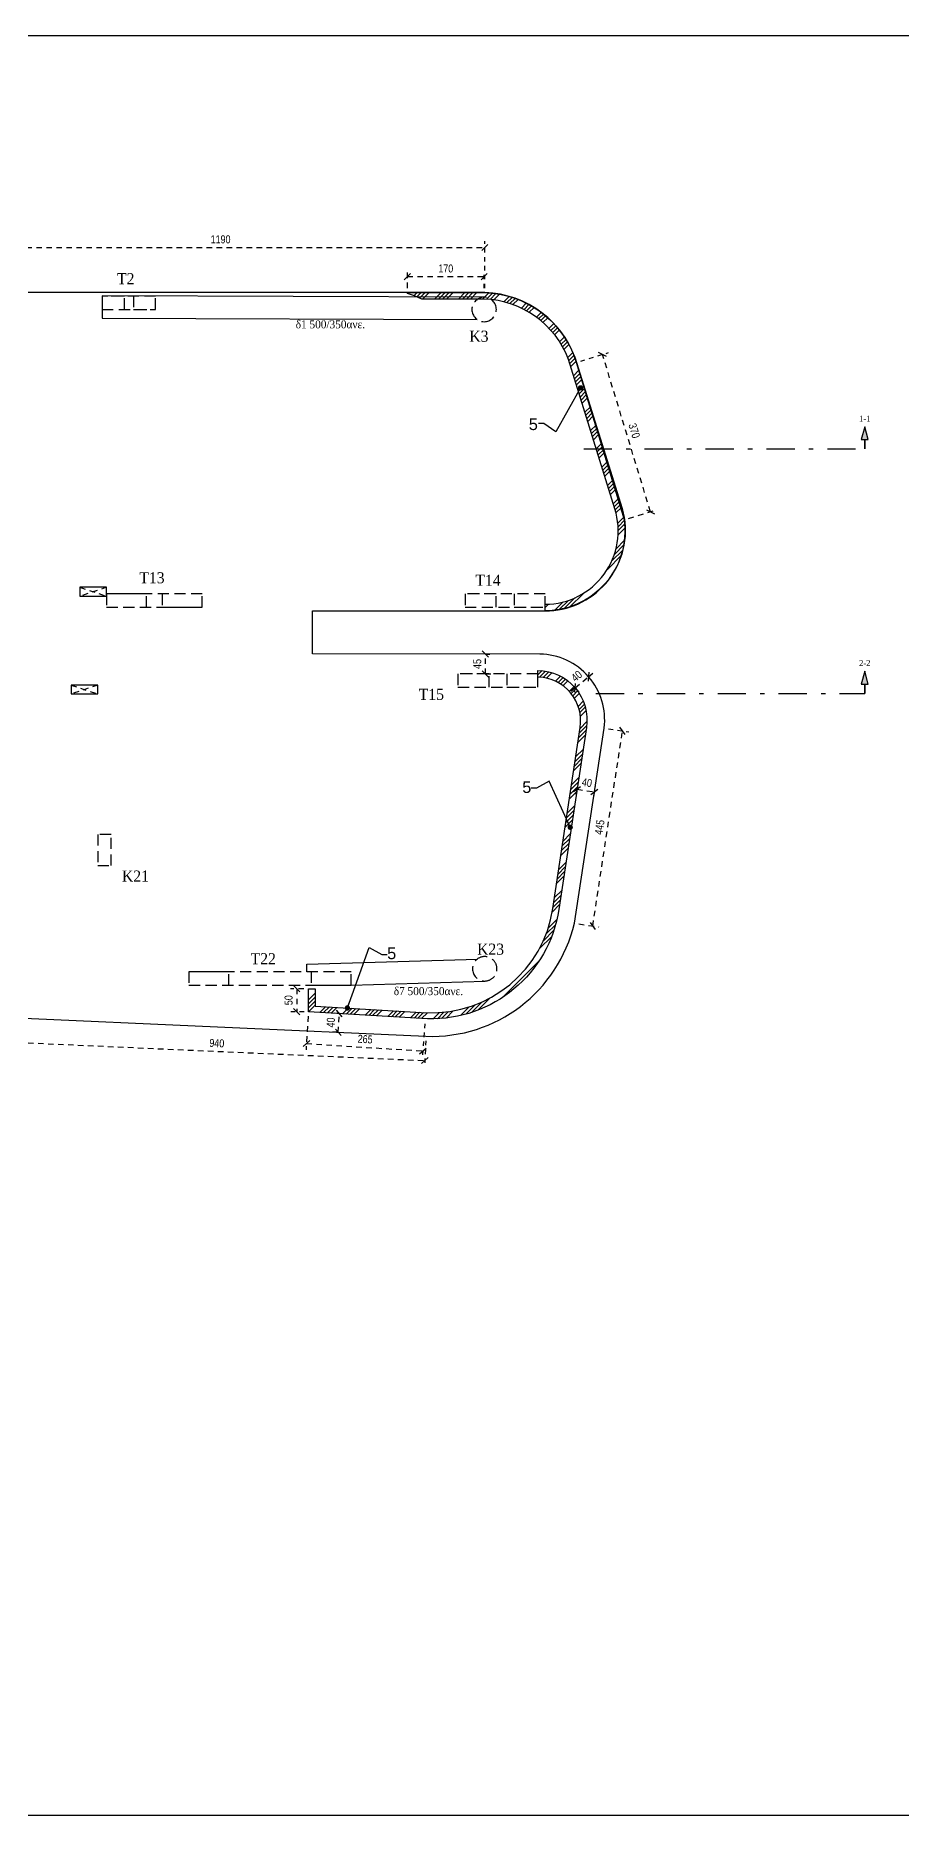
# Model space of a CAD drawing. Header units: millimetres. Extents: x -2171 to 1563, y -1758 to -1505.
# Drawn here: x 425.77 to 445.24, y -1630.29 to -1590.25 of the extents above; entities that cross this region are included whole.
import ezdxf
from ezdxf.enums import TextEntityAlignment as Align

# ---------------------------------------------------------------- set-up
doc = ezdxf.new("R2010")
doc.units = ezdxf.units.MM
doc.header["$PDMODE"] = 32
for name, pattern in [('DASHDOT', [25.4, 12.7, -6.35, 0, -6.35]), ('DASHED2', [0.375, 0.25, -0.125]), ('HIDDEN', [0.375, 0.25, -0.125]), ('HIDDEN2', [0.1875, 0.125, -0.0625])]:
    doc.linetypes.add(name, pattern=pattern)
doc.layers.get('Defpoints').update_dxf_attribs({"color": 6})
for name, color, linetype in [('-S-AKSONES', 50, 'DASHDOT'), ('-S_TEXT', 3, 'Continuous'), ('AM_5', 7, 'Continuous'), ('DIASTASEIS', 7, 'Continuous'), ('Geo_Beam', 7, 'Continuous'), ('Geo_Col', 7, 'Continuous'), ('Geo_Lines', 7, 'Continuous'), ('Geo_Lines_3', 7, 'Continuous'), ('Sect_Line_Symbol', 7, 'Continuous'), ('STITHAIO', 94, 'Continuous'), ('Text_Beam', 7, 'Continuous'), ('Text_Col_-1', 7, 'Continuous')]:
    doc.layers.add(name, color=color, linetype=linetype)
doc.styles.add('1-100', font='arial.ttf', dxfattribs={"width": 0.8})
doc.styles.add('ag', font='arial.ttf', dxfattribs={"height": 0.25})
doc.styles.add('S1TmsNwRmn1088_b_934_161', font='times.ttf', dxfattribs={"width": 0.93362935265248, "height": 0.10875})
doc.styles.add('S1TmsNwRmn11_b_934_161', font='times.ttf', dxfattribs={"width": 0.93362935265248, "height": 0.0010875})
doc.styles.add('S1TmsNwRmn1359_b_934_161', font='times.ttf', dxfattribs={"width": 0.93362935265248, "height": 0.1359375})
doc.dimstyles.new('CHRISTOFOROS', dxfattribs={"dimscale": 0.2, "dimtxt": 0.25, "dimasz": 0.6, "dimexe": 0, "dimexo": 0, "dimgap": 0, "dimtad": 0, "dimdec": 0, "dimlfac": 100, "dimzin": 0, "dimdsep": 46, "dimtxsty": 'ag', "dimblk": 'ARCHTICK', "dimcen": 0, "dimclrd": 256, "dimclre": 256, "dimclrt": 1, "dimaunit": 1, "dimadec": 0, "dimazin": 0, "dimtfac": 1, "dimtdec": 0, "dimtofl": 0, "dimtmove": 0, "dimatfit": 3, "dimfxl": 1, "dimtolj": 1, "dimtzin": 0, "dimlwd": -1, "dimlwe": -1, "dimarcsym": 0})
doc.dimstyles.new('Copy of 1-100', dxfattribs={"dimtxt": 0.18, "dimasz": 0.14, "dimexe": 0.14, "dimexo": 0.1, "dimgap": 0.09, "dimtad": 1, "dimdec": 0, "dimlfac": 100, "dimrnd": 5, "dimzin": 5, "dimdsep": 46, "dimtxsty": '1-100', "dimblk": 'OBLIQUE', "dimcen": 0.09, "dimclrd": 1, "dimclre": 1, "dimclrt": 2, "dimadec": 0, "dimazin": 0, "dimtfac": 1, "dimtdec": 0, "dimtix": 1, "dimtmove": 2, "dimatfit": 3, "dimfxl": 5, "dimfxlon": 1, "dimtolj": 1, "dimtzin": 5, "dimarcsym": 0})
pattern_1 = [(45, (1145.63608983303, 1.60496950574111), (-0.2694076836320746, 0.2694076836320746), []), (45, (1145.72589243303, 1.60496950574111), (-0.2694076836320746, 0.2694076836320746), []), (45, (1145.81569503303, 1.60496950574111), (-0.2694076836320746, 0.2694076836320746), []), (45, (1145.90549783303, 1.60496950574111), (-0.2694076836320746, 0.2694076836320746), [])]

# ---------------------------------------------------------------- blocks, each defined once
blk = doc.blocks.new('_Oblique')
at = {"color": 0, "linetype": 'ByBlock', "lineweight": -2}
blk.add_line((-0.5, -0.5), (0.5, 0.5), dxfattribs=at)
blk = doc.blocks.new('*D1330')
at = {"layer": 'Defpoints', "color": 0, "ltscale": 0.5, "transparency": 16777216}
for p in [(425.1742051038296, -1612.345622340342), (434.5492683429929, -1612.764453736914), (434.5248266118997, -1613.311554017718)]:
    blk.add_point(p, dxfattribs=at)
at = {"layer": 'DIASTASEIS', "color": 1, "linetype": 'HIDDEN', "lineweight": -2, "ltscale": 0.5, "transparency": 16777216}
blk.add_line((425.1697420506627, -1612.445522696479), (425.1435150983027, -1613.032583119739), dxfattribs=at)
at = {"layer": 'DIASTASEIS', "color": 1, "linetype": 'DASHED2', "lineweight": -2, "ltscale": 0.5, "transparency": 16777216}
blk.add_line((425.1497633727363, -1612.892722621146), (434.5248266118997, -1613.311554017718), dxfattribs=at)
at = {"layer": 'DIASTASEIS', "color": 1, "linetype": 'HIDDEN2', "lineweight": -2, "ltscale": 0.5, "transparency": 16777216}
blk.add_line((434.5448052898261, -1612.864354093052), (434.518578337466, -1613.451414516311), dxfattribs=at)
at = {"layer": 'DIASTASEIS', "color": 1, "lineweight": -2, "ltscale": 0.5, "transparency": 16777216, "xscale": 0.14, "yscale": 0.14, "zscale": 0.14}
for p, rotation in [((425.1497633727363, -1612.892722621146), 177.4420092145653), ((434.5248266118997, -1613.311554017718), 357.4420092145654)]:
    blk.add_blockref('_Oblique', p, dxfattribs=dict(at, rotation=rotation))
at = {"layer": 'DIASTASEIS', "color": 2, "ltscale": 0.5, "transparency": 16777216, "insert": (429.8454134260698, -1612.920416436954), "char_height": 0.18, "attachment_point": 5, "rotation": 357.44200921456536, "style": '1-100'}
blk.add_mtext('\\A1;940', dxfattribs=at)
blk = doc.blocks.new('*D1331')
at = {"layer": 'Defpoints', "color": 0, "ltscale": 0.5, "transparency": 16777216}
for p in [(438.5578705861045, -1605.828815612171), (438.969509687557, -1605.891695984198), (437.8867620106604, -1610.222150480709)]:
    blk.add_point(p, dxfattribs=at)
at = {"layer": 'DIASTASEIS', "color": 1, "linetype": 'DASHED2', "lineweight": -2, "ltscale": 0.5, "transparency": 16777216}
blk.add_line((438.2984011121129, -1610.285030852736), (438.969509687557, -1605.891695984198), dxfattribs=at)
at = {"layer": 'DIASTASEIS', "color": 1, "linetype": 'HIDDEN2', "lineweight": -2, "ltscale": 0.5, "transparency": 16777216}
blk.add_line((438.6567238946928, -1605.843916055249), (439.1079043195806, -1605.912836604507), dxfattribs=at)
at = {"layer": 'DIASTASEIS', "color": 1, "linetype": 'HIDDEN', "lineweight": -2, "ltscale": 0.5, "transparency": 16777216}
blk.add_line((437.9856153192487, -1610.237250923787), (438.4367957441365, -1610.306171473045), dxfattribs=at)
at = {"layer": 'DIASTASEIS', "color": 1, "lineweight": -2, "ltscale": 0.5, "transparency": 16777216, "xscale": 0.14, "yscale": 0.14, "zscale": 0.14}
for p, rotation in [((438.969509687557, -1605.891695984198), 81.31486073234846), ((438.2984011121129, -1610.285030852736), 261.3148607323484)]:
    blk.add_blockref('_Oblique', p, dxfattribs=dict(at, rotation=rotation))
at = {"layer": 'DIASTASEIS', "color": 2, "ltscale": 0.5, "transparency": 16777216, "insert": (438.454502255124, -1608.060950861057), "char_height": 0.18, "attachment_point": 5, "rotation": 81.31486073234846, "style": '1-100'}
blk.add_mtext('\\A1;445', dxfattribs=at)
blk = doc.blocks.new('*D1332')
at = {"layer": 'Defpoints', "color": 0, "ltscale": 0.5, "transparency": 16777216}
for p in [(437.9339660303159, -1597.602690911601), (438.5201093029762, -1597.424151579835), (439.0117969093344, -1601.141201516263)]:
    blk.add_point(p, dxfattribs=at)
at = {"layer": 'DIASTASEIS', "color": 1, "linetype": 'HIDDEN2', "lineweight": -2, "ltscale": 0.5, "transparency": 16777216}
blk.add_line((438.0296266922584, -1597.573552659136), (438.6540342296957, -1597.383358026384), dxfattribs=at)
at = {"layer": 'DIASTASEIS', "color": 1, "linetype": 'DASHED2', "lineweight": -2, "ltscale": 0.5, "transparency": 16777216}
blk.add_line((439.5979401819947, -1600.962662184497), (438.5201093029762, -1597.424151579835), dxfattribs=at)
at = {"layer": 'DIASTASEIS', "color": 1, "linetype": 'HIDDEN', "lineweight": -2, "ltscale": 0.5, "transparency": 16777216}
blk.add_line((439.1074575712769, -1601.112063263798), (439.7318651087143, -1600.921868631046), dxfattribs=at)
at = {"layer": 'DIASTASEIS', "color": 1, "lineweight": -2, "ltscale": 0.5, "transparency": 16777216, "xscale": 0.14, "yscale": 0.14, "zscale": 0.14}
for p, rotation in [((438.5201093029762, -1597.424151579835), 106.9407438954269), ((439.5979401819947, -1600.962662184497), 286.9407438954269)]:
    blk.add_blockref('_Oblique', p, dxfattribs=dict(at, rotation=rotation))
at = {"layer": 'DIASTASEIS', "color": 2, "ltscale": 0.5, "transparency": 16777216, "insert": (439.2330932157448, -1599.140385598213), "char_height": 0.18, "attachment_point": 5, "rotation": 286.94074389542686, "style": '1-100'}
blk.add_mtext('\\A1;370', dxfattribs=at)
blk = doc.blocks.new('*D1344')
at = {"layer": 'Defpoints', "color": 0, "ltscale": 0.5, "transparency": 16777216}
for p in [(435.8019804002323, -1604.163482516018), (435.8852459150482, -1604.163482516018), (435.8019518817312, -1604.612791282291)]:
    blk.add_point(p, dxfattribs=at)
at = {"layer": 'DIASTASEIS', "color": 1, "linetype": 'HIDDEN2', "lineweight": -2, "ltscale": 0.5, "transparency": 16777216}
blk.add_line((435.8852459150482, -1604.163482516018), (436.0252459150482, -1604.163482516018), dxfattribs=at)
at = {"layer": 'DIASTASEIS', "color": 1, "linetype": 'DASHED2', "lineweight": -2, "ltscale": 0.5, "transparency": 16777216}
blk.add_line((435.8852459150482, -1604.612791282291), (435.8852459150482, -1604.163482516018), dxfattribs=at)
at = {"layer": 'DIASTASEIS', "color": 1, "linetype": 'HIDDEN', "lineweight": -2, "ltscale": 0.5, "transparency": 16777216}
blk.add_line((435.8852459150482, -1604.612791282291), (436.0252459150482, -1604.612791282291), dxfattribs=at)
at = {"layer": 'DIASTASEIS', "color": 1, "lineweight": -2, "ltscale": 0.5, "transparency": 16777216, "xscale": 0.14, "yscale": 0.14, "zscale": 0.14}
for p, rotation in [((435.8852459150482, -1604.163482516018), 90), ((435.8852459150482, -1604.612791282291), 270)]:
    blk.add_blockref('_Oblique', p, dxfattribs=dict(at, rotation=rotation))
at = {"layer": 'DIASTASEIS', "color": 2, "ltscale": 0.5, "transparency": 16777216, "insert": (435.7037111265074, -1604.388136899154), "char_height": 0.18, "attachment_point": 5, "rotation": 90, "style": '1-100'}
blk.add_mtext('\\A1;45', dxfattribs=at)
blk = doc.blocks.new('*D1351')
at = {"layer": 'Defpoints', "color": 0, "ltscale": 0.5, "transparency": 16777216}
for p in [(435.8723400797171, -1595.016658488486), (435.8723400797171, -1596.033283173223), (423.9876587151191, -1597.398682758879)]:
    blk.add_point(p, dxfattribs=at)
at = {"layer": 'DIASTASEIS', "color": 1, "linetype": 'HIDDEN', "lineweight": -2, "ltscale": 0.5, "transparency": 16777216}
blk.add_line((423.9876587151191, -1597.298682758879), (423.9876587151191, -1594.876658488486), dxfattribs=at)
at = {"layer": 'DIASTASEIS', "color": 1, "linetype": 'HIDDEN2', "lineweight": -2, "ltscale": 0.5, "transparency": 16777216}
blk.add_line((435.8723400797171, -1595.933283173223), (435.8723400797171, -1594.876658488486), dxfattribs=at)
at = {"layer": 'DIASTASEIS', "color": 1, "linetype": 'DASHED2', "lineweight": -2, "ltscale": 0.5, "transparency": 16777216}
blk.add_line((423.9876587151191, -1595.016658488486), (435.8723400797171, -1595.016658488486), dxfattribs=at)
at = {"layer": 'DIASTASEIS', "color": 1, "lineweight": -2, "ltscale": 0.5, "transparency": 16777216, "xscale": 0.14, "yscale": 0.14, "zscale": 0.14, "rotation": 180}
blk.add_blockref('_Oblique', (423.9876587151191, -1595.016658488486), dxfattribs=at)
at = {"layer": 'DIASTASEIS', "color": 1, "lineweight": -2, "ltscale": 0.5, "transparency": 16777216, "xscale": 0.14, "yscale": 0.14, "zscale": 0.14}
blk.add_blockref('_Oblique', (435.8723400797171, -1595.016658488486), dxfattribs=at)
at = {"layer": 'DIASTASEIS', "color": 2, "ltscale": 0.5, "transparency": 16777216, "insert": (429.9299993974181, -1594.834755350696), "char_height": 0.18, "attachment_point": 5, "style": '1-100'}
blk.add_mtext('\\A1;1190', dxfattribs=at)
blk = doc.blocks.new('_ArchTick')
at = {"color": 0, "linetype": 'ByBlock', "const_width": 0.150000081}
blk.add_lwpolyline([(-0.5000002699998731, -0.5000002699998731), (0.5000002699998731, 0.5000002699998731)], dxfattribs=at)
blk = doc.blocks.new('*D1425')
at = {"layer": 'AM_5', "color": 1, "linetype": 'HIDDEN', "lineweight": -2, "ltscale": 0.5, "transparency": 16777216}
blk.add_line((431.8056142427394, -1611.693413775953), (431.5017025875836, -1611.693413775953), dxfattribs=at)
at = {"layer": 'AM_5', "color": 1, "linetype": 'DASHED2', "lineweight": -2, "ltscale": 0.5, "transparency": 16777216}
blk.add_line((431.6417025875836, -1611.693413775953), (431.6417025875836, -1612.21275300457), dxfattribs=at)
at = {"layer": 'AM_5', "color": 1, "linetype": 'HIDDEN2', "lineweight": -2, "ltscale": 0.5, "transparency": 16777216}
blk.add_line((431.8063748307786, -1612.21275300457), (431.5017025875836, -1612.21275300457), dxfattribs=at)
at = {"layer": 'Defpoints', "color": 0, "ltscale": 0.5, "transparency": 16777216}
for p in [(431.9056142427394, -1611.693413775953), (431.6417025875836, -1612.21275300457), (431.9063748307786, -1612.21275300457)]:
    blk.add_point(p, dxfattribs=at)
at = {"layer": 'AM_5', "color": 1, "lineweight": -2, "ltscale": 0.5, "transparency": 16777216, "xscale": 0.14, "yscale": 0.14, "zscale": 0.14}
for p, rotation in [((431.6417025875836, -1611.693413775953), 90), ((431.6417025875836, -1612.21275300457), 270)]:
    blk.add_blockref('_Oblique', p, dxfattribs=dict(at, rotation=rotation))
at = {"layer": 'AM_5', "color": 2, "ltscale": 0.5, "transparency": 16777216, "insert": (431.4597994497931, -1611.953083390261), "char_height": 0.18, "attachment_point": 5, "rotation": 90, "style": '1-100'}
blk.add_mtext('\\A1;50', dxfattribs=at)
blk = doc.blocks.new('*D1424')
at = {"layer": 'AM_5', "color": 1, "linetype": 'HIDDEN', "lineweight": -2, "ltscale": 0.5, "transparency": 16777216}
blk.add_line((431.8999028222348, -1612.312543350321), (431.8510405712506, -1613.065938666029), dxfattribs=at)
at = {"layer": 'AM_5', "color": 1, "linetype": 'HIDDEN2', "lineweight": -2, "ltscale": 0.5, "transparency": 16777216}
blk.add_line((434.5198775237835, -1612.482464583929), (434.4710152727993, -1613.235859899637), dxfattribs=at)
at = {"layer": 'AM_5', "color": 1, "linetype": 'DASHED2', "lineweight": -2, "ltscale": 0.5, "transparency": 16777216}
blk.add_line((431.8601013832116, -1612.926232181976), (434.4800760847603, -1613.096153415584), dxfattribs=at)
at = {"layer": 'Defpoints', "color": 0, "ltscale": 0.5, "transparency": 16777216}
for p in [(431.9063748307784, -1612.212753004569), (434.5263495323271, -1612.382674238177), (434.4800760847603, -1613.096153415584)]:
    blk.add_point(p, dxfattribs=at)
at = {"layer": 'AM_5', "color": 1, "lineweight": -2, "ltscale": 0.5, "transparency": 16777216, "xscale": 0.14, "yscale": 0.14, "zscale": 0.14}
for p, rotation in [((431.8601013832116, -1612.926232181976), 176.2892186218927), ((434.4800760847603, -1613.096153415584), 356.2892186218927)]:
    blk.add_blockref('_Oblique', p, dxfattribs=dict(at, rotation=rotation))
at = {"layer": 'AM_5', "color": 2, "ltscale": 0.5, "transparency": 16777216, "insert": (433.1818615206047, -1612.829671028644), "char_height": 0.18, "attachment_point": 5, "rotation": 356.2892186218927, "style": '1-100'}
blk.add_mtext('\\A1;265', dxfattribs=at)
blk = doc.blocks.new('*D1426')
at = {"layer": 'AM_5', "color": 1, "linetype": 'HIDDEN', "lineweight": -2, "ltscale": 0.5, "transparency": 16777216}
blk.add_line((434.1322203376917, -1595.933283048998), (434.1322203376917, -1595.532868299443), dxfattribs=at)
at = {"layer": 'AM_5', "color": 1, "linetype": 'DASHED2', "lineweight": -2, "ltscale": 0.5, "transparency": 16777216}
blk.add_line((434.1322203376917, -1595.672868299444), (435.8569143794116, -1595.672868299444), dxfattribs=at)
at = {"layer": 'AM_5', "color": 1, "linetype": 'HIDDEN2', "lineweight": -2, "ltscale": 0.5, "transparency": 16777216}
blk.add_line((435.8569143794116, -1595.933283048998), (435.8569143794116, -1595.532868299443), dxfattribs=at)
at = {"layer": 'Defpoints', "color": 0, "ltscale": 0.5, "transparency": 16777216}
for p in [(435.8569143794116, -1595.672868299444), (434.1322203376917, -1596.033283048998), (435.8569143794116, -1596.033283048998)]:
    blk.add_point(p, dxfattribs=at)
at = {"layer": 'AM_5', "color": 1, "lineweight": -2, "ltscale": 0.5, "transparency": 16777216, "xscale": 0.14, "yscale": 0.14, "zscale": 0.14, "rotation": 180}
blk.add_blockref('_Oblique', (434.1322203376917, -1595.672868299444), dxfattribs=at)
at = {"layer": 'AM_5', "color": 1, "lineweight": -2, "ltscale": 0.5, "transparency": 16777216, "xscale": 0.14, "yscale": 0.14, "zscale": 0.14}
blk.add_blockref('_Oblique', (435.8569143794116, -1595.672868299444), dxfattribs=at)
at = {"layer": 'AM_5', "color": 2, "ltscale": 0.5, "transparency": 16777216, "insert": (434.9945673585516, -1595.490965161654), "char_height": 0.18, "attachment_point": 5, "style": '1-100'}
blk.add_mtext('\\A1;170', dxfattribs=at)
blk = doc.blocks.new('*D1427')
at = {"layer": 'AM_5', "color": 1, "linetype": 'DASHED2', "lineweight": -2, "ltscale": 0.5, "transparency": 16777216}
for p, q in [((438.2048013373184, -1604.674532565749), (438.3121069456384, -1604.584613121673)), ((437.9049347105702, -1604.925813377595), (437.79762910225, -1605.015732821672)), ((437.9049347105702, -1604.925813377595), (438.2048013373184, -1604.674532565749))]:
    blk.add_line(p, q, dxfattribs=at)
at = {"layer": 'AM_5', "color": 1, "linetype": 'HIDDEN', "lineweight": -2, "ltscale": 0.5, "transparency": 16777216}
blk.add_line((437.9049347105702, -1604.925813377595), (437.9948541546468, -1605.033118985916), dxfattribs=at)
at = {"layer": 'AM_5', "color": 1, "linetype": 'HIDDEN2', "lineweight": -2, "ltscale": 0.5, "transparency": 16777216}
blk.add_line((438.2048013373184, -1604.674532565749), (438.294720781395, -1604.781838174069), dxfattribs=at)
at = {"layer": 'Defpoints', "color": 0, "ltscale": 0.5, "transparency": 16777216}
for p in [(437.904934710568, -1604.925813377593), (438.2048013373162, -1604.674532565747), (438.2048013373184, -1604.674532565749)]:
    blk.add_point(p, dxfattribs=at)
at = {"layer": 'AM_5', "color": 1, "lineweight": -2, "ltscale": 0.5, "transparency": 16777216, "xscale": 0.14, "yscale": 0.14, "zscale": 0.14}
for p, rotation in [((438.2048013373184, -1604.674532565749), 219.9621745453044), ((437.9049347105702, -1604.925813377595), 39.96217454530438)]:
    blk.add_blockref('_Oblique', p, dxfattribs=dict(at, rotation=rotation))
at = {"layer": 'AM_5', "color": 2, "ltscale": 0.5, "transparency": 16777216, "insert": (437.9380349594737, -1604.660749922702), "char_height": 0.18, "attachment_point": 5, "rotation": 39.96217454530438, "style": '1-100'}
blk.add_mtext('\\A1;40', dxfattribs=at)
blk = doc.blocks.new('*D1428')
at = {"layer": 'AM_5', "color": 1, "linetype": 'HIDDEN', "lineweight": -2, "ltscale": 0.5, "transparency": 16777216}
blk.add_line((437.9303747468607, -1607.315459375929), (437.9680752544134, -1607.068657352451), dxfattribs=at)
at = {"layer": 'AM_5', "color": 1, "linetype": 'DASHED2', "lineweight": -2, "ltscale": 0.5, "transparency": 16777216}
blk.add_line((437.9469346341043, -1607.207051984475), (438.3382065109412, -1607.266821139281), dxfattribs=at)
at = {"layer": 'AM_5', "color": 1, "linetype": 'HIDDEN2', "lineweight": -2, "ltscale": 0.5, "transparency": 16777216}
blk.add_line((438.3216466236976, -1607.375228530735), (438.3593471312503, -1607.128426507258), dxfattribs=at)
at = {"layer": 'Defpoints', "color": 0, "ltscale": 0.5, "transparency": 16777216}
for p in [(438.3382065109412, -1607.266821139281), (437.9152743037828, -1607.414312684517), (438.3065461806197, -1607.474081839324)]:
    blk.add_point(p, dxfattribs=at)
at = {"layer": 'AM_5', "color": 1, "lineweight": -2, "ltscale": 0.5, "transparency": 16777216, "xscale": 0.14, "yscale": 0.14, "zscale": 0.14}
for p, rotation in [((437.9469346341043, -1607.207051984475), 171.3148607323562), ((438.3382065109412, -1607.266821139281), 351.3148607323562)]:
    blk.add_blockref('_Oblique', p, dxfattribs=dict(at, rotation=rotation))
at = {"layer": 'AM_5', "color": 2, "ltscale": 0.5, "transparency": 16777216, "insert": (438.1700387523016, -1607.057119291747), "char_height": 0.18, "attachment_point": 5, "rotation": 351.3148607323562, "style": '1-100'}
blk.add_mtext('\\A1;40', dxfattribs=at)
blk = doc.blocks.new('*D1429')
at = {"layer": 'AM_5', "color": 1, "linetype": 'HIDDEN2', "lineweight": -2, "ltscale": 0.5, "transparency": 16777216}
blk.add_line((432.6016217750286, -1612.254191922928), (432.4618697920164, -1612.24586226242), dxfattribs=at)
at = {"layer": 'AM_5', "color": 1, "linetype": 'DASHED2', "lineweight": -2, "ltscale": 0.5, "transparency": 16777216}
blk.add_line((432.576535655665, -1612.67507761496), (432.6016217750286, -1612.254191922928), dxfattribs=at)
at = {"layer": 'AM_5', "color": 1, "linetype": 'HIDDEN', "lineweight": -2, "ltscale": 0.5, "transparency": 16777216}
blk.add_line((432.576535655665, -1612.67507761496), (432.4367836726528, -1612.666747954453), dxfattribs=at)
at = {"layer": 'Defpoints', "color": 0, "ltscale": 0.5, "transparency": 16777216}
for p in [(432.6016217750286, -1612.254191922928), (432.6849675303058, -1612.259159593735), (432.6598814109421, -1612.680045285767)]:
    blk.add_point(p, dxfattribs=at)
at = {"layer": 'AM_5', "color": 1, "lineweight": -2, "ltscale": 0.5, "transparency": 16777216, "xscale": 0.14, "yscale": 0.14, "zscale": 0.14}
for p, rotation in [((432.6016217750286, -1612.254191922928), 86.58902558298735), ((432.576535655665, -1612.67507761496), 266.5890255829874)]:
    blk.add_blockref('_Oblique', p, dxfattribs=dict(at, rotation=rotation))
at = {"layer": 'AM_5', "color": 2, "ltscale": 0.5, "transparency": 16777216, "insert": (432.4074978280449, -1612.453811973351), "char_height": 0.18, "attachment_point": 5, "rotation": 86.58902558298735, "style": '1-100'}
blk.add_mtext('\\A1;40', dxfattribs=at)

msp = doc.modelspace()

# ---------------------------------------------------------------- hatches: boundary and pattern name
at = {"layer": 'Geo_Lines_3', "linetype": 'Continuous', "ltscale": 0.5, "transparency": 33554572}
h = msp.add_hatch(dxfattribs=at)
h.set_pattern_fill('ANSI34', color=9, scale=0.02)
h.set_pattern_definition(pattern_1)
edge = h.paths.add_edge_path()
edge.add_arc((437.224848696293, -1601.396348467941), 1.648398415753488, 270.1916145304398, 377.5847218554636)
edge.add_line((438.7962195343941, -1600.898341413549), (437.7553757587277, -1597.535120614777))
edge.add_arc((435.7893401274232, -1598.27902881792), 2.102069341925117, 20.72563098857325, 88.15099193128256)
edge.add_line((435.8571648190562, -1596.178053965746), (434.4532517356549, -1596.183283038942))
edge.add_line((434.4532517356549, -1596.183283038942), (434.2916726247312, -1596.101289763793))
edge.add_line((434.2916726247312, -1596.101289763793), (434.1322203376917, -1596.05464518101))
edge.add_line((434.1322203376917, -1596.05464518101), (434.1322203376917, -1596.033283048998))
edge.add_line((434.1322203376917, -1596.033283048998), (435.8720528599143, -1596.033283046323))
edge.add_arc((435.8010437015959, -1598.270303466212), 2.238147148774465, 20.443730212430978, 88.18188542951378, ccw=False)
edge.add_line((437.8982226600879, -1597.488547061937), (438.9619708049839, -1600.888739735366))
edge.add_arc((437.2176426154691, -1601.382045030849), 1.812741279743969, -89.5612339920761, 15.791185407839123, ccw=False)
edge.add_line((437.2315242920535, -1603.194733158008), (437.2303614321754, -1603.044737665553))
h = msp.add_hatch(dxfattribs=at)
h.set_pattern_fill('ANSI34', color=9, scale=0.02)
h.set_pattern_definition(pattern_1)
edge = h.paths.add_edge_path()
edge.add_line((431.9056142427391, -1611.693413775952), (432.0556142696053, -1611.693413775952))
edge.add_line((432.0556142696053, -1611.693413775952), (432.0556142427391, -1612.084223775425))
edge.add_line((432.0556142427391, -1612.084223775425), (434.5653408072433, -1612.234445575339))
edge.add_arc((434.6748058163887, -1609.476879778749), 2.759737616286833, 267.726766210539, 351.4305851353383)
edge.add_line((437.4037338980703, -1609.888101416989), (438.0175088956123, -1605.81501662934))
edge.add_arc((437.0428365731026, -1605.668142814151), 0.9856764448107843, 351.4305487063413, 447.6663065186015)
edge.add_line((437.0829727009025, -1604.683283867347), (437.0684101161929, -1604.683283856215))
edge.add_line((437.0684101161929, -1604.683283856215), (437.0684101161929, -1604.533283865298))
edge.add_arc((437.0567947806538, -1605.645666266322), 1.112443042194544, -8.756345109698714, 89.40174753067868, ccw=False)
edge.add_line((438.1562719185119, -1605.81501662934), (437.5394185087164, -1609.908547704397))
edge.add_arc((434.6661464533602, -1609.466500769983), 2.907077191323886, 268.4237614675967, 351.25373878462705, ccw=False)
edge.add_line((434.5861812421515, -1612.372477948371), (431.9063748307784, -1612.212753004569))
edge.add_line((431.9063748307784, -1612.212753004569), (431.9056142427391, -1611.693413775952))
at = {"layer": 'Sect_Line_Symbol'}
for points in [[(444.4176138636392, -1599.548682744723), (444.4176138636392, -1599.33846049261), (444.4952595771699, -1599.33846049261), (444.4176138636392, -1599.048682744723), (444.3399681501085, -1599.33846049261), (444.4176138636392, -1599.33846049261)], [(444.4176138636392, -1605.048682744723), (444.4176138636392, -1604.83846049261), (444.4952595771699, -1604.83846049261), (444.4176138636392, -1604.548682744723), (444.3399681501085, -1604.83846049261), (444.4176138636392, -1604.83846049261)]]:
    msp.add_hatch(color=2, dxfattribs=at).paths.add_polyline_path(points)

# ---------------------------------------------------------------- linework, layer by layer
at = {"layer": '-S_TEXT', "ltscale": 5}
msp.add_lwpolyline([(395.0145855387507, -1590.24971776917), (453.1620779669195, -1590.24971776917), (453.1620779669195, -1630.294414193922), (395.0145855387507, -1630.294414193922)], close=True, dxfattribs=at)
at = {"color": 2, "linetype": 'HIDDEN', "ltscale": 0.5}
for p, q in [((426.7676577533064, -1602.663285013096), (427.3676562796436, -1602.863284264122)), ((427.3676562796436, -1602.663285013096), (426.7676577533086, -1602.863284264123)), ((426.5686796751229, -1604.86328504589), (427.1676782027525, -1605.063284437425)), ((427.1676782027525, -1604.86328504589), (426.5686796751208, -1605.063284437419))]:
    msp.add_line(p, q, dxfattribs=at)
at = {"layer": 'Geo_Beam', "color": 94}
msp.add_line((432.867585213151, -1611.613592937441), (435.8787899527215, -1611.521296290534), dxfattribs=at)
for points in [[(435.8569143705129, -1596.136654679211), (427.2678479441774, -1596.106570683561), (427.2678479441774, -1596.606573750589), (435.6980157735449, -1596.636101189279)], [(431.867585213151, -1611.313592937441), (431.867585213151, -1611.144009190442), (435.7054319495423, -1611.026375081922)]]:
    msp.add_lwpolyline(points, dxfattribs=at)
at = {"layer": 'Geo_Col', "color": 94, "linetype": 'HIDDEN'}
for points in [[(427.2678479441772, -1596.410773794002), (428.4678479441773, -1596.410773794002), (428.4678479441773, -1596.110773794002), (427.2678479441772, -1596.110773794002)], [(427.2678479441772, -1596.410773794002), (427.7678479441772, -1596.410773794002), (427.7678479441772, -1596.110773794002), (427.2678479441772, -1596.110773794002)], [(428.4678479441773, -1596.110773794002), (427.9678479441773, -1596.110773794002), (427.9678479441773, -1596.410773794002), (428.4678479441773, -1596.410773794002)], [(427.3673905124326, -1603.113365571396), (429.5173905124325, -1603.113365571396), (429.5173905124325, -1602.813365571396), (427.3673905124326, -1602.813365571396)], [(427.3673905124326, -1603.113365571396), (428.2673905124325, -1603.113365571396), (428.2673905124325, -1602.813365571396), (427.3673905124326, -1602.813365571396)], [(429.5173905124325, -1602.813365571396), (428.6173905124326, -1602.813365571396), (428.6173905124326, -1603.113365571396), (429.5173905124325, -1603.113365571396)], [(435.4303478215036, -1603.113284405084), (437.2303478215035, -1603.113284405084), (437.2303478215035, -1602.813284405084), (435.4303478215036, -1602.813284405084)], [(435.4303478215036, -1603.113284405084), (436.1303478215036, -1603.113284405084), (436.1303478215036, -1602.813284405084), (435.4303478215036, -1602.813284405084)], [(437.2303478215035, -1602.813284405084), (436.5303478215035, -1602.813284405084), (436.5303478215035, -1603.113284405084), (437.2303478215035, -1603.113284405084)], [(435.2684989994134, -1604.91279128229), (437.0684989994134, -1604.91279128229), (437.0684989994134, -1604.61279128229), (435.2684989994134, -1604.61279128229)], [(435.2684989994134, -1604.91279128229), (435.9684989994134, -1604.91279128229), (435.9684989994134, -1604.61279128229), (435.2684989994134, -1604.61279128229)], [(437.0684989994134, -1604.61279128229), (436.3684989994135, -1604.61279128229), (436.3684989994135, -1604.91279128229), (437.0684989994134, -1604.91279128229)], [(427.467615579548, -1608.22328463722), (427.1676155795481, -1608.22328463722), (427.1676155795481, -1608.92328463722), (427.467615579548, -1608.92328463722)], [(429.2174351768363, -1611.613592937441), (432.867585213151, -1611.613592937441), (432.867585213151, -1611.313592937441), (429.2174351768363, -1611.313592937441)], [(429.2174351768363, -1611.613592937441), (430.1174351768361, -1611.613592937441), (430.1174351768361, -1611.313592937441), (429.2174351768363, -1611.313592937441)], [(432.867585213151, -1611.313592937441), (431.9675852131509, -1611.313592937441), (431.9675852131509, -1611.613592937441), (432.867585213151, -1611.613592937441)]]:
    msp.add_lwpolyline(points, close=True, dxfattribs=at)
for points in [[(436.131914370513, -1596.411654679211, 0.414213562373095), (435.8569143705129, -1596.136654679211, 0.414213562373095), (435.581914370513, -1596.411654679211, 0.414213562373095), (435.8569143705129, -1596.686654679211, 0.414213562373095)], [(436.1453648652086, -1611.246425379195, 0.414213562373095), (435.8703648652088, -1610.971425379195, 0.414213562373095), (435.5953648652082, -1611.246425379195, 0.414213562373095), (435.8703648652088, -1611.521425379195, 0.414213562373095)]]:
    msp.add_lwpolyline(points, format="xyb", close=True, dxfattribs=at)
at = {"layer": 'Geo_Lines', "color": 94}
msp.add_lwpolyline([(425.1742051038295, -1612.345622340342), (434.5492683429929, -1612.764453736914, 0.3591214910955182), (437.8867620106603, -1610.222150480709), (438.5578705861044, -1605.828815612171, 0.444690694708018), (437.1112109106116, -1604.163565615423), (431.9976602638546, -1604.16324104842), (431.997660411711, -1603.193283874127), (437.2315242920533, -1603.194733158007, 0.4567046053845681), (439.0117969093344, -1601.141201516263), (437.9339660303158, -1597.602690911601, 0.322790180813829), (435.8723400797226, -1596.033283173226), (423.9876587151189, -1596.033283173226)], format="xyb", dxfattribs=at)
for points in [[(426.7676577533064, -1602.863284264122), (427.3676562796436, -1602.863284264122), (427.3676562796436, -1602.663285013096), (426.7676577533064, -1602.663285013096)], [(426.5686796751229, -1605.063284437425), (427.1676782027525, -1605.063284437425), (427.1676782027525, -1604.86328504589), (426.5686796751229, -1604.86328504589)]]:
    msp.add_lwpolyline(points, close=True, dxfattribs=at)
at = {"layer": 'Sect_Line_Symbol', "color": 2}
for points in [[(444.4176138636392, -1599.548682744723), (444.4176138636392, -1599.33846049261), (444.4952595771699, -1599.33846049261), (444.4176138636392, -1599.048682744723), (444.3399681501085, -1599.33846049261), (444.4176138636392, -1599.33846049261)], [(444.4176138636392, -1605.048682744723), (444.4176138636392, -1604.83846049261), (444.4952595771699, -1604.83846049261), (444.4176138636392, -1604.548682744723), (444.3399681501085, -1604.83846049261), (444.4176138636392, -1604.83846049261)]]:
    msp.add_lwpolyline(points, close=True, dxfattribs=at)
at = {"layer": 'Sect_Line_Symbol', "color": 2, "linetype": 'DASHDOT', "ltscale": 0.05}
for points in [[(438.0970320535359, -1599.548682744723), (444.4176138636392, -1599.548682744723)], [(438.371316088678, -1605.048682744723), (444.4176138636392, -1605.048682744723)]]:
    msp.add_lwpolyline(points, dxfattribs=at)
at = {"layer": 'STITHAIO', "ltscale": 0.5}
for points in [[(437.2303614321754, -1603.044737665552, 0.5061943858001015), (438.7962195343941, -1600.898341413549), (437.7553757587277, -1597.535120614777, 0.3029910761067014), (435.8571648190562, -1596.178053965746), (434.4532517356549, -1596.183283038942), (434.2916726247312, -1596.101289763793), (434.1322203376917, -1596.05464518101), (434.1322203376917, -1596.033283048998), (435.8720528599143, -1596.033283046323, -0.3044818115945263), (437.8982226600879, -1597.488547061937), (438.9619708049839, -1600.888739735366, -0.4950585597911299), (437.2315242920535, -1603.194733158008), (437.2303614321754, -1603.044737665553)], [(431.9056142427391, -1611.693413775952), (432.0556142696053, -1611.693413775952), (432.0556142427391, -1612.084223775425), (434.5653408072433, -1612.234445575339, 0.3823820082384053), (437.4037338980703, -1609.888101416989), (438.0175088956123, -1605.81501662934, 0.4464618533189587), (437.0829727009025, -1604.683283867347), (437.0684101161929, -1604.683283856215), (437.0684101161929, -1604.533283865298, -0.4565595909286376), (438.1562719185119, -1605.81501662934), (437.5394185087164, -1609.908547704397, -0.3780179962159645), (434.5861812421515, -1612.372477948371), (431.9063748307784, -1612.212753004569)]]:
    msp.add_lwpolyline(points, format="xyb", close=True, dxfattribs=at)

# ---------------------------------------------------------------- texts
at = {"layer": '-S-AKSONES', "color": 3, "linetype": 'Continuous', "char_height": 0.2625, "style": 'ag'}
for insert, width, attachment_point in [((437.0657321366697, -1599.129186712521), 0.4160931041748497, 9), ((436.918457077313, -1607.026747338168), 0.4160931041748498, 3), ((433.6758695092778, -1610.766875986013), 0.4160931041748498, 1)]:
    msp.add_mtext('5', dxfattribs=dict(at, insert=insert, width=width, attachment_point=attachment_point))
at = {"layer": 'Sect_Line_Symbol', "color": 2, "style": 'S1TmsNwRmn1359_b_934_161', "width": 0.93362935265248}
for s, p in [('1-1', (444.4176138636392, -1598.798682744723)), ('2-2', (444.4176138636392, -1604.298682744723))]:
    msp.add_text(s, height=0.1359375, dxfattribs=at).set_placement(p, align=Align.TOP_CENTER)
at = {"layer": 'Text_Beam', "color": 3, "style": 'S1TmsNwRmn1088_b_934_161', "width": 0.93362935265248}
msp.add_text(' δ1 500/350ανε.', height=0.18, rotation=359.9999999999999, dxfattribs=at).set_placement((431.556337698087, -1596.835773794002))
msp.add_text(' δ7 500/350ανε.', height=0.18, dxfattribs=at).set_placement((433.7615560746876, -1611.838592937441))
at = {"layer": 'Text_Col_-1', "color": 200, "style": 'S1TmsNwRmn11_b_934_161', "width": 0.93362935265248}
for s, p in [('T2', (427.6005915441958, -1595.844264009774)), ('K3', (435.5254371703807, -1597.138454055802)), ('T13', (428.1029279031529, -1602.572789880486)), ('T14', (435.6609137399535, -1602.628580201772)), ('T15', (434.3866046957589, -1605.196049020514)), ('K21', (427.7116091394157, -1609.285254976053)), ('T22', (430.6057820700248, -1611.144676809534)), ('K23', (435.6985986080713, -1610.929282416779))]:
    msp.add_text(s, height=0.25, dxfattribs=at).set_placement(p)

# ---------------------------------------------------------------- dimensions: what is measured, and where the dimension line sits
at = {"layer": 'AM_5', "color": 94, "ltscale": 0.5}
dim = msp.add_linear_dim(base=(435.8569143794116, -1595.672868299444), p1=(434.1322203376917, -1596.033283048998), p2=(435.8569143794116, -1596.033283048998), dimstyle='Copy of 1-100', dxfattribs=at)
dim.commit()
dim.dimension.update_dxf_attribs({"geometry": '*D1426', "text_midpoint": (434.9945673585516, -1595.490965161654)})
for p1, p2, distance, picture, middle in [((437.9049347105678, -1604.925813377593), (438.2048013373161, -1604.674532565747), -2.854579105083984e-12, '*D1427', (437.9380349594737, -1604.660749922702)), ((437.9152743037828, -1607.414312684517), (438.3065461806196, -1607.474081839324), 0.20966490955421693, '*D1428', (438.1700387523016, -1607.057119291747)), ((432.6598814109422, -1612.680045285768), (432.6849675303058, -1612.259159593735), 0.08349366847836298, '*D1429', (432.4074978280449, -1612.453811973351)), ((431.9063748307784, -1612.212753004569), (434.5263495323271, -1612.382674238177), -0.7149781594867224, '*D1424', (433.1818615206047, -1612.829671028644))]:
    dim = msp.add_aligned_dim(p1=p1, p2=p2, distance=distance, dimstyle='Copy of 1-100', dxfattribs=at)
    dim.commit()
    dim.dimension.update_dxf_attribs({"geometry": picture, "text_midpoint": middle})
at = {"layer": 'AM_5', "ltscale": 0.5}
dim = msp.add_linear_dim(base=(431.6417025875836, -1612.21275300457), p1=(431.9056142427391, -1611.693413775952), p2=(431.9063748307784, -1612.212753004569), angle=90, dimstyle='Copy of 1-100', dxfattribs=at)
dim.commit()
dim.dimension.update_dxf_attribs({"geometry": '*D1425', "text_midpoint": (431.4597994497931, -1611.953083390261)})
at = {"layer": 'DIASTASEIS', "ltscale": 0.5}
dim = msp.add_linear_dim(base=(435.8723400797171, -1595.016658488486), p1=(423.9876587151191, -1597.398682758879), p2=(435.8723400797171, -1596.033283173223), dimstyle='Copy of 1-100', dxfattribs=at)
dim.commit()
dim.dimension.update_dxf_attribs({"geometry": '*D1351', "text_midpoint": (429.9299993974181, -1594.834755350696)})
for p1, p2, distance, picture, middle in [((439.0117969093344, -1601.141201516263), (437.9339660303158, -1597.602690911601), -0.6127317757979389, '*D1332', (439.2330932157448, -1599.140385598213)), ((437.8867620106603, -1610.222150480709), (438.5578705861044, -1605.828815612171), -0.4164140860140693, '*D1331', (438.454502255124, -1608.060950861057)), ((425.1742051038295, -1612.345622340342), (434.5492683429929, -1612.764453736914), -0.5476459764068707, '*D1330', (429.8454134260698, -1612.920416436954))]:
    dim = msp.add_aligned_dim(p1=p1, p2=p2, distance=distance, dimstyle='Copy of 1-100', dxfattribs=at)
    dim.commit()
    dim.dimension.update_dxf_attribs({"geometry": picture, "text_midpoint": middle})
dim = msp.add_linear_dim(base=(435.8852459150482, -1604.163482516018), p1=(435.8019518817309, -1604.61279128229), p2=(435.801980400232, -1604.163482516017), angle=90, dimstyle='Copy of 1-100', dxfattribs=at)
dim.commit()
dim.dimension.update_dxf_attribs({"geometry": '*D1344', "text_midpoint": (435.7037111265074, -1604.388136899154)})

# ---------------------------------------------------------------- leaders
at = {"layer": '-S-AKSONES', "color": 1, "linetype": 'Continuous', "annotation_type": 0, "has_hookline": 1, "text_width": 0.1740450204638472}
for points, hookline_direction in [([(438.0262087623098, -1598.175021434197), (437.4680822114898, -1599.166750384476), (437.1992407857407, -1598.974081131848), (437.0792407857407, -1598.974081131848)], 1), ([(437.7925236109647, -1608.060649858482), (437.322549023628, -1607.024235151519), (437.038457077313, -1607.18244006361), (436.918457077313, -1607.18244006361)], 1), ([(432.7822338440087, -1612.1277162044), (433.2717775629628, -1610.764363799364), (433.5558695092778, -1610.922568711456), (433.6758695092778, -1610.922568711456)], 0)]:
    msp.add_leader(points, dimstyle='CHRISTOFOROS', override={"dimgap": 0, "dimtad": 0, "dimclrd": 1, "dimldrblk": 'Dot', "dimfxl": 0.1, "dimfxlon": 1, "dimarcsym": 1}, dxfattribs=dict(at, hookline_direction=hookline_direction))

doc.saveas('drawing.dxf')
